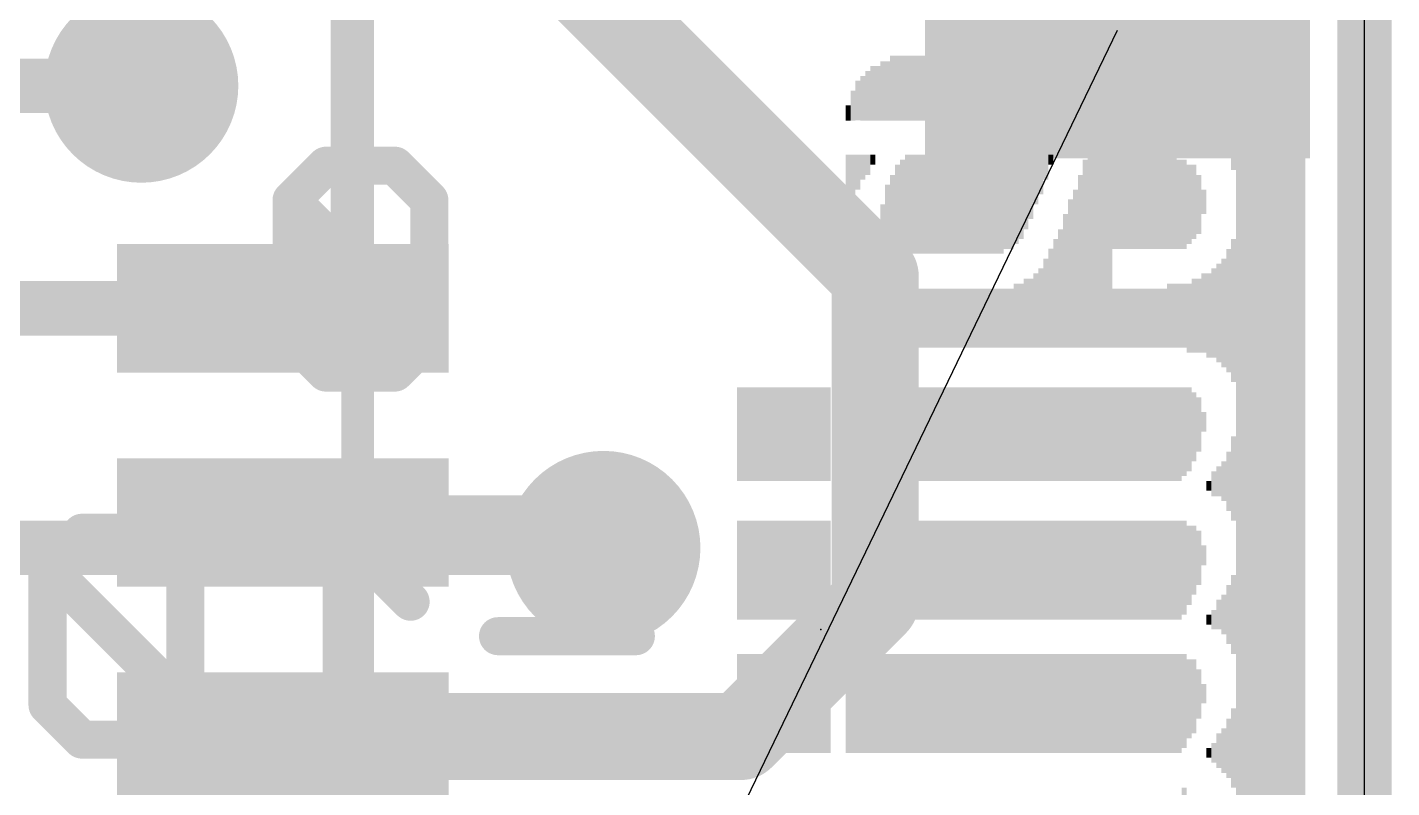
# Model space of a CAD drawing. Extents: x -0.1 to 25.5, y -0.1 to 17.9.
# Drawn here: x 19.15 to 25.53, y 8.15 to 11.7 of the extents above; entities that cross this region are included whole.
import ezdxf

# ---------------------------------------------------------------- set-up
doc = ezdxf.new("R2010")
doc.units = 0
for name, color, linetype in [('1', 12, 'CONTINUOUS'), ('16', 5, 'CONTINUOUS'), ('18', 110, 'CONTINUOUS'), ('19', 53, 'CONTINUOUS'), ('20', 53, 'CONTINUOUS'), ('21', 40, 'CONTINUOUS'), ('22', 6, 'CONTINUOUS'), ('23', 53, 'CONTINUOUS'), ('51', 253, 'CONTINUOUS')]:
    doc.layers.add(name, color=color, linetype=linetype)

# ---------------------------------------------------------------- blocks, each defined once
blk = doc.blocks.new('RECT')
blk.add_solid([(-0.5, -0.5), (0.5, -0.5), (-0.5, 0.5), (0.5, 0.5)])
blk = doc.blocks.new('ROUNDV')
at = {"const_width": 0.5}
blk.add_lwpolyline([(0, -0.25, 1), (0, 0.25, 1), (0, -0.25)], format="xyb", dxfattribs=at)

msp = doc.modelspace()

# ---------------------------------------------------------------- linework, layer by layer
at = {"layer": '1'}
for points, const_width in [([(25.4, 17.78), (25.4, 0)], 0.254), ([(23.114, 10.541), (21.375, 12.28)], 0.4064), ([(18.034, 11.43), (19.685, 11.43)], 0.254), ([(23.114, 9.017), (23.114, 10.541)], 0.4064), ([(20.346, 10.39), (18.635, 10.39)], 0.254), ([(20.346, 9.39), (21.725, 9.39)], 0.254), ([(21.725, 9.39), (21.844, 9.271)], 0.254), ([(22.487, 8.39), (23.114, 9.017)], 0.4064), ([(20.346, 8.39), (22.487, 8.39)], 0.4064)]:
    msp.add_lwpolyline(points, dxfattribs=dict(at, const_width=const_width))
for points, const_width in [([(19.685, 11.3665, 1), (19.685, 11.4935)], 0.127), ([(23.2156, 10.541, 1), (23.0124, 10.541)], 0.2032), ([(23.0422, 10.4692, 1), (23.1858, 10.6128)], 0.2032), ([(20.346, 10.3265, 1), (20.346, 10.4535)], 0.127), ([(20.346, 9.4535, 1), (20.346, 9.3265)], 0.127), ([(21.7699, 9.4349, 1), (21.6801, 9.3451)], 0.127), ([(21.725, 9.3265, 1), (21.725, 9.4535)], 0.127), ([(21.7991, 9.2261, 1), (21.8889, 9.3159)], 0.127), ([(23.1858, 8.9452, 1), (23.0422, 9.0888)], 0.2032), ([(23.0124, 9.017, 1), (23.2156, 9.017)], 0.2032), ([(20.346, 8.4916, 1), (20.346, 8.2884)], 0.2032), ([(22.4152, 8.4618, 1), (22.5588, 8.3182)], 0.2032), ([(22.487, 8.2884, 1), (22.487, 8.4916)], 0.2032)]:
    msp.add_lwpolyline(points, format="xyb", dxfattribs=dict(at, const_width=const_width))
at = {"layer": '16', "const_width": 0.254}
for points in [[(25.4, 17.78), (25.4, 0)], [(16.764, 11.43), (19.685, 11.43)], [(21.844, 9.271), (17.38, 9.271)]]:
    msp.add_lwpolyline(points, dxfattribs=at)
at = {"layer": '16', "const_width": 0.127}
for points in [[(19.685, 11.3665, 1), (19.685, 11.4935)], [(21.844, 9.2075, 1), (21.844, 9.3345)]]:
    msp.add_lwpolyline(points, format="xyb", dxfattribs=at)
at = {"layer": '19'}
msp.add_line((22.098, 7.239), (24.246, 11.69), dxfattribs=at)
at = {"layer": '20'}
msp.add_line((25.4, 2.54), (25.4, 15.24), dxfattribs=at)
at = {"layer": '21', "const_width": 0.1524}
for points in [[(20.646, 10.79), (20.646, 11.99)], [(24.946, 6.79), (24.946, 10.99)]]:
    msp.add_lwpolyline(points, dxfattribs=at)
at = {"layer": '21', "const_width": 0.0762}
for points in [[(24.9841, 10.99, 1), (24.9079, 10.99)], [(20.6079, 10.79, 1), (20.6841, 10.79)]]:
    msp.add_lwpolyline(points, format="xyb", dxfattribs=at)
at = {"layer": '22', "const_width": 0.1778}
for points in [[(20.5478, 11.0562), (20.3868, 10.8952)], [(20.8698, 11.0562), (20.5478, 11.0562)], [(21.0308, 10.8952), (20.8698, 11.0562)], [(20.3868, 10.8952), (20.3868, 10.2512)], [(21.0308, 10.2512), (20.3868, 10.8952)], [(21.0308, 10.2512), (21.0308, 10.8952)], [(20.3868, 10.2512), (20.5478, 10.0902)], [(20.8698, 10.0902), (21.0308, 10.2512)], [(20.5478, 10.0902), (20.8698, 10.0902)], [(19.4076, 9.3417), (19.2466, 9.1807)], [(19.7296, 9.3417), (19.4076, 9.3417)], [(19.8906, 9.1807), (19.7296, 9.3417)], [(20.9431, 9.0197), (20.6211, 9.3417)], [(20.6211, 9.3417), (20.6211, 8.3757)], [(19.2466, 9.1807), (19.2466, 8.5367)], [(19.8906, 8.5367), (19.2466, 9.1807)], [(19.8906, 8.5367), (19.8906, 9.1807)], [(21.9955, 8.8587), (21.3515, 8.8587)], [(19.2466, 8.5367), (19.4076, 8.3757)], [(19.7296, 8.3757), (19.8906, 8.5367)], [(19.4076, 8.3757), (19.7296, 8.3757)], [(20.9431, 8.3757), (20.2991, 8.3757)]]:
    msp.add_lwpolyline(points, dxfattribs=at)
at = {"layer": '22', "const_width": 0.0889}
for points in [[(20.5478, 11.1006, 1), (20.5478, 11.0117)], [(20.5792, 11.0247, 1), (20.5163, 11.0876)], [(20.9012, 11.0876, 1), (20.8383, 11.0247)], [(20.8698, 11.0117, 1), (20.8698, 11.1006)], [(20.4182, 10.9266, 1), (20.3553, 10.8637)], [(20.3553, 10.9266, 1), (20.4182, 10.8637)], [(20.4312, 10.8952, 1), (20.3423, 10.8952)], [(21.0752, 10.8952, 1), (20.9863, 10.8952)], [(20.9993, 10.8637, 1), (21.0622, 10.9266)], [(20.4182, 10.2826, 1), (20.3553, 10.2197)], [(21.0622, 10.2197, 1), (20.9993, 10.2826)], [(20.3423, 10.2512, 1), (20.4312, 10.2512)], [(20.9863, 10.2512, 1), (21.0752, 10.2512)], [(20.9993, 10.2197, 1), (21.0622, 10.2826)], [(20.5478, 10.1346, 1), (20.5478, 10.0457)], [(20.5163, 10.0587, 1), (20.5792, 10.1216)], [(20.8383, 10.1216, 1), (20.9012, 10.0587)], [(20.8698, 10.0457, 1), (20.8698, 10.1346)], [(19.4076, 9.3861, 1), (19.4076, 9.2972)], [(19.439, 9.3102, 1), (19.3762, 9.3731)], [(19.761, 9.3731, 1), (19.6982, 9.3102)], [(19.7296, 9.2972, 1), (19.7296, 9.3861)], [(20.6525, 9.3731, 1), (20.5896, 9.3102)], [(20.6655, 9.3417, 1), (20.5766, 9.3417)], [(19.291, 9.1807, 1), (19.2021, 9.1807)], [(19.278, 9.2121, 1), (19.2152, 9.1492)], [(19.2152, 9.2121, 1), (19.278, 9.1492)], [(19.9351, 9.1807, 1), (19.8462, 9.1807)], [(19.8592, 9.1492, 1), (19.922, 9.2121)], [(20.9116, 8.9882, 1), (20.9745, 9.0511)], [(21.3515, 8.9031, 1), (21.3515, 8.8142)], [(21.9955, 8.8142, 1), (21.9955, 8.9031)], [(19.278, 8.5681, 1), (19.2152, 8.5052)], [(19.922, 8.5052, 1), (19.8592, 8.5681)], [(19.8592, 8.5052, 1), (19.922, 8.5681)], [(19.2021, 8.5367, 1), (19.291, 8.5367)], [(19.8462, 8.5367, 1), (19.9351, 8.5367)], [(19.4076, 8.4201, 1), (19.4076, 8.3312)], [(19.3762, 8.3442, 1), (19.439, 8.4071)], [(19.6982, 8.4071, 1), (19.761, 8.3442)], [(19.7296, 8.3312, 1), (19.7296, 8.4201)], [(20.2991, 8.4201, 1), (20.2991, 8.3312)], [(20.5766, 8.3757, 1), (20.6655, 8.3757)], [(20.9431, 8.3312, 1), (20.9431, 8.4201)]]:
    msp.add_lwpolyline(points, format="xyb", dxfattribs=at)
at = {"layer": '23'}
msp.add_point((22.86, 8.89), dxfattribs=at)
at = {"layer": '51', "const_width": 0.1524}
for points in [[(20.696, 5.89), (20.696, 11.99)], [(24.946, 11.99), (24.946, 5.89)]]:
    msp.add_lwpolyline(points, dxfattribs=at)

# ---------------------------------------------------------------- block references
at = {"layer": '1', "rotation": 180}
for p, xscale, yscale in [((24.246, 11.69), 1.8, 1.2), ((20.346, 10.39), 1.55, 0.6), ((20.346, 9.39), 1.55, 0.6), ((20.346, 8.39), 1.55, 0.6)]:
    msp.add_blockref('RECT', p, dxfattribs=dict(at, xscale=xscale, yscale=yscale))
at = {"layer": '18', "xscale": 0.9064, "yscale": 0.9064}
for p in [(19.685, 11.43), (19.685, 11.43), (21.844, 9.271), (21.844, 9.271)]:
    msp.add_blockref('ROUNDV', p, dxfattribs=at)
at = {"layer": '22', "rotation": 90}
for p, xscale, yscale in [((23.1487, 11.4059), 0.2769, 0.0231), ((23.1718, 11.4059), 0.2769, 0.0231), ((23.1949, 11.4186), 0.3023, 0.0231), ((23.218, 11.4186), 0.3023, 0.0231), ((23.241, 11.4186), 0.3023, 0.0229), ((23.264, 11.4186), 0.3023, 0.0231), ((23.2871, 11.4186), 0.3023, 0.0231), ((23.3102, 11.4186), 0.3023, 0.0231), ((23.3333, 11.4186), 0.3023, 0.0231), ((23.3564, 11.4186), 0.3023, 0.0231), ((23.3796, 11.4186), 0.3023, 0.0231), ((23.4027, 11.4186), 0.3023, 0.0231), ((23.4258, 11.4186), 0.3023, 0.0231), ((23.4489, 11.4186), 0.3023, 0.0231), ((23.472, 11.4186), 0.3023, 0.0231), ((23.495, 11.4186), 0.3023, 0.0229), ((23.518, 11.4186), 0.3023, 0.0231), ((23.5411, 11.4186), 0.3023, 0.0231), ((23.5642, 11.4186), 0.3023, 0.0231), ((23.5873, 11.4186), 0.3023, 0.0231), ((23.6104, 11.4186), 0.3023, 0.0231), ((23.6336, 11.4186), 0.3023, 0.0231), ((23.6567, 11.4186), 0.3023, 0.0231), ((23.6798, 11.4186), 0.3023, 0.0231), ((23.7029, 11.4186), 0.3023, 0.0231), ((23.726, 11.4186), 0.3023, 0.0231), ((23.749, 11.4186), 0.3023, 0.0229), ((23.772, 11.4186), 0.3023, 0.0231), ((23.7951, 11.4186), 0.3023, 0.0231), ((23.8182, 11.4186), 0.3023, 0.0231), ((23.8413, 11.4186), 0.3023, 0.0231), ((23.8644, 11.4186), 0.3023, 0.0231), ((23.8876, 11.4186), 0.3023, 0.0231), ((23.9107, 11.4186), 0.3023, 0.0231), ((23.9338, 11.4186), 0.3023, 0.0231), ((23.9569, 11.4186), 0.3023, 0.0231), ((23.98, 11.4186), 0.3023, 0.0231), ((24.003, 11.4186), 0.3023, 0.0229), ((24.026, 11.4186), 0.3023, 0.0231), ((24.0491, 11.4186), 0.3023, 0.0231), ((24.0722, 11.4186), 0.3023, 0.0231), ((24.0953, 11.4186), 0.3023, 0.0231), ((24.1184, 11.4186), 0.3023, 0.0231), ((24.1416, 11.4186), 0.3023, 0.0231), ((24.1647, 11.4186), 0.3023, 0.0231), ((24.1878, 11.4186), 0.3023, 0.0231), ((24.2109, 11.4186), 0.3023, 0.0231), ((24.234, 11.4186), 0.3023, 0.0231), ((24.257, 11.4186), 0.3023, 0.0229), ((24.28, 11.4186), 0.3023, 0.0231), ((24.3031, 11.4186), 0.3023, 0.0231), ((24.3262, 11.4186), 0.3023, 0.0231), ((24.3493, 11.4186), 0.3023, 0.0231), ((24.3724, 11.4186), 0.3023, 0.0231), ((24.3956, 11.4186), 0.3023, 0.0231), ((24.4187, 11.4186), 0.3023, 0.0231), ((24.4418, 11.4186), 0.3023, 0.0231), ((24.4649, 11.4186), 0.3023, 0.0231), ((24.488, 11.4186), 0.3023, 0.0231), ((24.511, 11.4186), 0.3023, 0.0229), ((24.534, 11.4186), 0.3023, 0.0231), ((24.5571, 11.4071), 0.3251, 0.0231), ((24.5802, 11.4071), 0.3251, 0.0231), ((24.6033, 11.4071), 0.3251, 0.0231), ((24.6264, 11.3957), 0.348, 0.0231), ((24.6496, 11.3957), 0.348, 0.0231), ((24.6727, 11.3843), 0.3708, 0.0231), ((24.6958, 11.3843), 0.3708, 0.0231), ((24.7189, 11.3728), 0.3937, 0.0231), ((24.742, 11.35), 0.4394, 0.0231), ((24.765, 11.3386), 0.4623, 0.0229), ((24.788, 11.303), 0.5334, 0.0231), ((24.8111, 8.81), 5.5194, 0.0231), ((24.8342, 8.81), 5.5194, 0.0231), ((24.8573, 8.81), 5.5194, 0.0231), ((24.8804, 8.81), 5.5194, 0.0231), ((24.9036, 8.81), 5.5194, 0.0231), ((24.9267, 8.7973), 5.494, 0.0231), ((24.9498, 8.7973), 5.494, 0.0231), ((23.0562, 11.3716), 0.2083, 0.0231), ((23.0793, 11.383), 0.2311, 0.0231), ((23.1024, 11.3944), 0.254, 0.0231), ((23.1256, 11.3944), 0.254, 0.0231), ((24.9729, 8.7859), 5.4712, 0.0231), ((24.996, 8.7859), 5.4712, 0.0231), ((25.019, 8.7744), 5.4483, 0.0229), ((25.042, 8.763), 5.4254, 0.0231), ((23.0331, 11.3602), 0.1854, 0.0231), ((25.0651, 8.7516), 5.4026, 0.0231), ((23.01, 11.3373), 0.1397, 0.0231), ((25.0882, 8.7287), 5.3569, 0.0231), ((22.987, 11.303), 0.0711, 0.0229), ((25.1113, 8.6944), 5.2883, 0.0231), ((22.987, 10.9919), 0.2311, 0.0229), ((23.01, 11.0033), 0.2083, 0.0231), ((23.0331, 11.0261), 0.1626, 0.0231), ((23.0562, 11.049), 0.1168, 0.0231), ((23.0793, 11.0604), 0.094, 0.0231), ((23.1024, 11.0846), 0.0457, 0.0231), ((23.264, 10.8763), 0.4623, 0.0231), ((23.2871, 10.8763), 0.4623, 0.0231), ((23.3102, 10.8763), 0.4623, 0.0231), ((23.3333, 10.8763), 0.4623, 0.0231), ((23.3564, 10.8763), 0.4623, 0.0231), ((23.3796, 10.8763), 0.4623, 0.0231), ((23.4027, 10.8763), 0.4623, 0.0231), ((23.4258, 10.8763), 0.4623, 0.0231), ((23.4489, 10.8763), 0.4623, 0.0231), ((23.472, 10.8763), 0.4623, 0.0231), ((23.495, 10.8763), 0.4623, 0.0229), ((23.518, 10.8763), 0.4623, 0.0231), ((23.5411, 10.8763), 0.4623, 0.0231), ((23.5642, 10.8763), 0.4623, 0.0231), ((23.5873, 10.8763), 0.4623, 0.0231), ((23.6104, 10.8763), 0.4623, 0.0231), ((23.6336, 10.8763), 0.4623, 0.0231), ((23.6567, 10.8763), 0.4623, 0.0231), ((23.6798, 10.8763), 0.4623, 0.0231), ((23.7029, 10.8763), 0.4623, 0.0231), ((23.726, 10.8877), 0.4394, 0.0231), ((23.749, 10.8877), 0.4394, 0.0229), ((23.772, 10.8991), 0.4166, 0.0231), ((23.7951, 10.9106), 0.3937, 0.0231), ((23.8182, 10.9334), 0.348, 0.0231), ((23.8413, 10.9576), 0.2997, 0.0231), ((23.8644, 10.9919), 0.2311, 0.0231), ((23.8876, 11.0147), 0.1854, 0.0231), ((23.9107, 11.049), 0.1168, 0.0231), ((23.9338, 11.0846), 0.0457, 0.0231), ((24.1184, 10.6566), 0.9017, 0.0231), ((24.1416, 10.6566), 0.9017, 0.0231), ((24.1647, 10.6566), 0.9017, 0.0231), ((24.1878, 10.6566), 0.9017, 0.0231), ((24.2109, 10.6566), 0.9017, 0.0231), ((24.234, 10.8877), 0.4394, 0.0231), ((24.257, 10.8877), 0.4394, 0.0229), ((24.28, 10.8877), 0.4394, 0.0231), ((24.3031, 10.8877), 0.4394, 0.0231), ((24.3262, 10.8877), 0.4394, 0.0231), ((24.3493, 10.8877), 0.4394, 0.0231), ((24.3724, 10.8877), 0.4394, 0.0231), ((24.3956, 10.8877), 0.4394, 0.0231), ((24.4187, 10.8877), 0.4394, 0.0231), ((24.4418, 10.8877), 0.4394, 0.0231), ((24.4649, 10.8877), 0.4394, 0.0231), ((24.488, 10.8877), 0.4394, 0.0231), ((24.511, 10.8877), 0.4394, 0.0229), ((23.218, 10.8649), 0.3937, 0.0231), ((23.241, 10.8649), 0.4394, 0.0229), ((24.0953, 10.6451), 0.8788, 0.0231), ((24.534, 10.8763), 0.4166, 0.0231), ((24.5571, 10.8763), 0.4166, 0.0231), ((24.5802, 10.8763), 0.3708, 0.0231), ((24.6033, 10.8877), 0.348, 0.0231), ((23.1718, 10.8293), 0.2769, 0.0231), ((23.1949, 10.8407), 0.3454, 0.0231), ((24.0722, 10.6096), 0.8077, 0.0231), ((24.6264, 10.875), 0.2769, 0.0231), ((24.0491, 10.5753), 0.7391, 0.0231), ((24.6496, 10.8877), 0.1143, 0.0231), ((23.1487, 10.8179), 0.1168, 0.0231), ((24.026, 10.5524), 0.6934, 0.0231), ((24.003, 10.5181), 0.6248, 0.0229), ((23.9569, 10.4597), 0.508, 0.0231), ((23.98, 10.4826), 0.5537, 0.0231), ((24.788, 10.3797), 0.668, 0.0231), ((23.9338, 10.4369), 0.4623, 0.0231), ((24.765, 10.3797), 0.5766, 0.0229), ((22.987, 10.4254), 0.4394, 0.0229), ((23.01, 10.414), 0.4166, 0.0231), ((23.9107, 10.414), 0.4166, 0.0231), ((24.7189, 10.3683), 0.4623, 0.0231), ((24.742, 10.3683), 0.508, 0.0231), ((23.0331, 10.3911), 0.3708, 0.0231), ((23.0562, 10.3797), 0.348, 0.0231), ((23.0793, 10.367), 0.3226, 0.0231), ((23.8182, 10.367), 0.3226, 0.0231), ((23.8413, 10.367), 0.3226, 0.0231), ((23.8644, 10.3797), 0.348, 0.0231), ((23.8876, 10.3911), 0.3708, 0.0231), ((24.6033, 10.3556), 0.3454, 0.0231), ((24.6264, 10.3556), 0.3454, 0.0231), ((24.6496, 10.3683), 0.3708, 0.0231), ((24.6727, 10.3568), 0.3937, 0.0231), ((24.6958, 10.3683), 0.4166, 0.0231), ((23.1024, 10.3556), 0.2997, 0.0231), ((23.1256, 10.3556), 0.2997, 0.0231), ((23.1487, 10.3442), 0.2769, 0.0231), ((23.1718, 10.3442), 0.2769, 0.0231), ((23.1949, 10.3442), 0.2769, 0.0231), ((23.218, 10.3442), 0.2769, 0.0231), ((23.241, 10.3442), 0.2769, 0.0229), ((23.264, 10.3442), 0.2769, 0.0231), ((23.2871, 10.3442), 0.2769, 0.0231), ((23.3102, 10.3442), 0.2769, 0.0231), ((23.3333, 10.3442), 0.2769, 0.0231), ((23.3564, 10.3442), 0.2769, 0.0231), ((23.3796, 10.3442), 0.2769, 0.0231), ((23.4027, 10.3442), 0.2769, 0.0231), ((23.4258, 10.3442), 0.2769, 0.0231), ((23.4489, 10.3442), 0.2769, 0.0231), ((23.472, 10.3442), 0.2769, 0.0231), ((23.495, 10.3442), 0.2769, 0.0229), ((23.518, 10.3442), 0.2769, 0.0231), ((23.5411, 10.3442), 0.2769, 0.0231), ((23.5642, 10.3442), 0.2769, 0.0231), ((23.5873, 10.3442), 0.2769, 0.0231), ((23.6104, 10.3442), 0.2769, 0.0231), ((23.6336, 10.3442), 0.2769, 0.0231), ((23.6567, 10.3442), 0.2769, 0.0231), ((23.6798, 10.3442), 0.2769, 0.0231), ((23.7029, 10.3442), 0.2769, 0.0231), ((23.726, 10.3442), 0.2769, 0.0231), ((23.749, 10.3442), 0.2769, 0.0229), ((23.772, 10.3556), 0.2997, 0.0231), ((23.7951, 10.3556), 0.2997, 0.0231), ((24.234, 10.3442), 0.2769, 0.0231), ((24.257, 10.3442), 0.2769, 0.0229), ((24.28, 10.3442), 0.2769, 0.0231), ((24.3031, 10.3442), 0.2769, 0.0231), ((24.3262, 10.3442), 0.2769, 0.0231), ((24.3493, 10.3442), 0.2769, 0.0231), ((24.3724, 10.3442), 0.2769, 0.0231), ((24.3956, 10.3442), 0.2769, 0.0231), ((24.4187, 10.3442), 0.2769, 0.0231), ((24.4418, 10.3442), 0.2769, 0.0231), ((24.4649, 10.3442), 0.2769, 0.0231), ((24.488, 10.3556), 0.2997, 0.0231), ((24.511, 10.3556), 0.2997, 0.0229), ((24.534, 10.3556), 0.2997, 0.0231), ((24.5571, 10.3556), 0.2997, 0.0231), ((24.5802, 10.3442), 0.3226, 0.0231), ((22.479, 9.8019), 0.4369, 0.0229), ((22.502, 9.8019), 0.4369, 0.0231), ((22.5251, 9.8019), 0.4369, 0.0231), ((22.5482, 9.8019), 0.4369, 0.0231), ((22.5713, 9.8019), 0.4369, 0.0231), ((22.5944, 9.8019), 0.4369, 0.0231), ((22.6176, 9.8019), 0.4369, 0.0231), ((22.6407, 9.8019), 0.4369, 0.0231), ((22.6638, 9.8019), 0.4369, 0.0231), ((22.6869, 9.8019), 0.4369, 0.0231), ((22.71, 9.8019), 0.4369, 0.0231), ((22.733, 9.8019), 0.4369, 0.0229), ((22.756, 9.8019), 0.4369, 0.0231), ((22.7791, 9.8019), 0.4369, 0.0231), ((22.8022, 9.8019), 0.4369, 0.0231), ((22.8253, 9.8019), 0.4369, 0.0231), ((22.8484, 9.8019), 0.4369, 0.0231), ((22.8716, 9.8019), 0.4369, 0.0231), ((22.8947, 9.8019), 0.4369, 0.0231), ((22.987, 9.8019), 0.4369, 0.0229), ((23.01, 9.8019), 0.4369, 0.0231), ((23.0331, 9.8019), 0.4369, 0.0231), ((23.0562, 9.8019), 0.4369, 0.0231), ((23.0793, 9.8019), 0.4369, 0.0231), ((23.1024, 9.8019), 0.4369, 0.0231), ((23.1256, 9.8019), 0.4369, 0.0231), ((23.1487, 9.8019), 0.4369, 0.0231), ((23.1718, 9.8019), 0.4369, 0.0231), ((23.1949, 9.8019), 0.4369, 0.0231), ((23.218, 9.8019), 0.4369, 0.0231), ((23.241, 9.8019), 0.4369, 0.0229), ((23.264, 9.8019), 0.4369, 0.0231), ((23.2871, 9.8019), 0.4369, 0.0231), ((23.3102, 9.8019), 0.4369, 0.0231), ((23.3333, 9.8019), 0.4369, 0.0231), ((23.3564, 9.8019), 0.4369, 0.0231), ((23.3796, 9.8019), 0.4369, 0.0231), ((23.4027, 9.8019), 0.4369, 0.0231), ((23.4258, 9.8019), 0.4369, 0.0231), ((23.4489, 9.8019), 0.4369, 0.0231), ((23.472, 9.8019), 0.4369, 0.0231), ((23.495, 9.8019), 0.4369, 0.0229), ((23.518, 9.8019), 0.4369, 0.0231), ((23.5411, 9.8019), 0.4369, 0.0231), ((23.5642, 9.8019), 0.4369, 0.0231), ((23.5873, 9.8019), 0.4369, 0.0231), ((23.6104, 9.8019), 0.4369, 0.0231), ((23.6336, 9.8019), 0.4369, 0.0231), ((23.6567, 9.8019), 0.4369, 0.0231), ((23.6798, 9.8019), 0.4369, 0.0231), ((23.7029, 9.8019), 0.4369, 0.0231), ((23.726, 9.8019), 0.4369, 0.0231), ((23.749, 9.8019), 0.4369, 0.0229), ((23.772, 9.8019), 0.4369, 0.0231), ((23.7951, 9.8019), 0.4369, 0.0231), ((23.8182, 9.8019), 0.4369, 0.0231), ((23.8413, 9.8019), 0.4369, 0.0231), ((23.8644, 9.8019), 0.4369, 0.0231), ((23.8876, 9.8019), 0.4369, 0.0231), ((23.9107, 9.8019), 0.4369, 0.0231), ((23.9338, 9.8019), 0.4369, 0.0231), ((23.9569, 9.8019), 0.4369, 0.0231), ((23.98, 9.8019), 0.4369, 0.0231), ((24.003, 9.8019), 0.4369, 0.0229), ((24.026, 9.8019), 0.4369, 0.0231), ((24.0491, 9.8019), 0.4369, 0.0231), ((24.0722, 9.8019), 0.4369, 0.0231), ((24.0953, 9.8019), 0.4369, 0.0231), ((24.1184, 9.8019), 0.4369, 0.0231), ((24.1416, 9.8019), 0.4369, 0.0231), ((24.1647, 9.8019), 0.4369, 0.0231), ((24.1878, 9.8019), 0.4369, 0.0231), ((24.2109, 9.8019), 0.4369, 0.0231), ((24.234, 9.8019), 0.4369, 0.0231), ((24.257, 9.8019), 0.4369, 0.0229), ((24.28, 9.8019), 0.4369, 0.0231), ((24.3031, 9.8019), 0.4369, 0.0231), ((24.3262, 9.8019), 0.4369, 0.0231), ((24.3493, 9.8019), 0.4369, 0.0231), ((24.3724, 9.8019), 0.4369, 0.0231), ((24.3956, 9.8019), 0.4369, 0.0231), ((24.4187, 9.8019), 0.4369, 0.0231), ((24.4418, 9.8019), 0.4369, 0.0231), ((24.4649, 9.8019), 0.4369, 0.0231), ((24.488, 9.8019), 0.4369, 0.0231), ((24.511, 9.8019), 0.4369, 0.0229), ((24.534, 9.8019), 0.4369, 0.0231), ((24.5571, 9.8133), 0.414, 0.0231), ((24.5802, 9.8247), 0.3912, 0.0231), ((24.6033, 9.8361), 0.3226, 0.0231), ((24.6264, 9.8476), 0.254, 0.0231), ((24.6496, 9.8603), 0.0914, 0.0231), ((24.788, 9.5949), 0.3937, 0.0231), ((24.765, 9.5822), 0.2769, 0.0229), ((24.6958, 9.5707), 0.1168, 0.0231), ((24.7189, 9.5822), 0.1397, 0.0231), ((24.742, 9.5822), 0.1854, 0.0231), ((24.6727, 9.5606), 0.0457, 0.0231), ((22.479, 9.1669), 0.4623, 0.0229), ((22.502, 9.1669), 0.4623, 0.0231), ((22.5251, 9.1669), 0.4623, 0.0231), ((22.5482, 9.1669), 0.4623, 0.0231), ((22.5713, 9.1669), 0.4623, 0.0231), ((22.5944, 9.1669), 0.4623, 0.0231), ((22.6176, 9.1669), 0.4623, 0.0231), ((22.6407, 9.1669), 0.4623, 0.0231), ((22.6638, 9.1669), 0.4623, 0.0231), ((22.6869, 9.1669), 0.4623, 0.0231), ((22.71, 9.1669), 0.4623, 0.0231), ((22.733, 9.1669), 0.4623, 0.0229), ((22.756, 9.1669), 0.4623, 0.0231), ((22.7791, 9.1669), 0.4623, 0.0231), ((22.8022, 9.1669), 0.4623, 0.0231), ((22.8253, 9.1669), 0.4623, 0.0231), ((22.8484, 9.1669), 0.4623, 0.0231), ((22.8716, 9.1669), 0.4623, 0.0231), ((22.8947, 9.1669), 0.4623, 0.0231), ((22.987, 9.1669), 0.4623, 0.0229), ((23.01, 9.1669), 0.4623, 0.0231), ((23.0331, 9.1669), 0.4623, 0.0231), ((23.0562, 9.1669), 0.4623, 0.0231), ((23.0793, 9.1669), 0.4623, 0.0231), ((23.1024, 9.1669), 0.4623, 0.0231), ((23.1256, 9.1669), 0.4623, 0.0231), ((23.1487, 9.1669), 0.4623, 0.0231), ((23.1718, 9.1669), 0.4623, 0.0231), ((23.1949, 9.1669), 0.4623, 0.0231), ((23.218, 9.1669), 0.4623, 0.0231), ((23.241, 9.1669), 0.4623, 0.0229), ((23.264, 9.1669), 0.4623, 0.0231), ((23.2871, 9.1669), 0.4623, 0.0231), ((23.3102, 9.1669), 0.4623, 0.0231), ((23.3333, 9.1669), 0.4623, 0.0231), ((23.3564, 9.1669), 0.4623, 0.0231), ((23.3796, 9.1669), 0.4623, 0.0231), ((23.4027, 9.1669), 0.4623, 0.0231), ((23.4258, 9.1669), 0.4623, 0.0231), ((23.4489, 9.1669), 0.4623, 0.0231), ((23.472, 9.1669), 0.4623, 0.0231), ((23.495, 9.1669), 0.4623, 0.0229), ((23.518, 9.1669), 0.4623, 0.0231), ((23.5411, 9.1669), 0.4623, 0.0231), ((23.5642, 9.1669), 0.4623, 0.0231), ((23.5873, 9.1669), 0.4623, 0.0231), ((23.6104, 9.1669), 0.4623, 0.0231), ((23.6336, 9.1669), 0.4623, 0.0231), ((23.6567, 9.1669), 0.4623, 0.0231), ((23.6798, 9.1669), 0.4623, 0.0231), ((23.7029, 9.1669), 0.4623, 0.0231), ((23.726, 9.1669), 0.4623, 0.0231), ((23.749, 9.1669), 0.4623, 0.0229), ((23.772, 9.1669), 0.4623, 0.0231), ((23.7951, 9.1669), 0.4623, 0.0231), ((23.8182, 9.1669), 0.4623, 0.0231), ((23.8413, 9.1669), 0.4623, 0.0231), ((23.8644, 9.1669), 0.4623, 0.0231), ((23.8876, 9.1669), 0.4623, 0.0231), ((23.9107, 9.1669), 0.4623, 0.0231), ((23.9338, 9.1669), 0.4623, 0.0231), ((23.9569, 9.1669), 0.4623, 0.0231), ((23.98, 9.1669), 0.4623, 0.0231), ((24.003, 9.1669), 0.4623, 0.0229), ((24.026, 9.1669), 0.4623, 0.0231), ((24.0491, 9.1669), 0.4623, 0.0231), ((24.0722, 9.1669), 0.4623, 0.0231), ((24.0953, 9.1669), 0.4623, 0.0231), ((24.1184, 9.1669), 0.4623, 0.0231), ((24.1416, 9.1669), 0.4623, 0.0231), ((24.1647, 9.1669), 0.4623, 0.0231), ((24.1878, 9.1669), 0.4623, 0.0231), ((24.2109, 9.1669), 0.4623, 0.0231), ((24.234, 9.1669), 0.4623, 0.0231), ((24.257, 9.1669), 0.4623, 0.0229), ((24.28, 9.1669), 0.4623, 0.0231), ((24.3031, 9.1669), 0.4623, 0.0231), ((24.3262, 9.1669), 0.4623, 0.0231), ((24.3493, 9.1669), 0.4623, 0.0231), ((24.3724, 9.1669), 0.4623, 0.0231), ((24.3956, 9.1669), 0.4623, 0.0231), ((24.4187, 9.1669), 0.4623, 0.0231), ((24.4418, 9.1669), 0.4623, 0.0231), ((24.4649, 9.1669), 0.4623, 0.0231), ((24.488, 9.1669), 0.4623, 0.0231), ((24.511, 9.1669), 0.4623, 0.0229), ((24.534, 9.1669), 0.4623, 0.0231), ((24.5571, 9.1783), 0.4394, 0.0231), ((24.5802, 9.1897), 0.3708, 0.0231), ((24.6033, 9.2139), 0.3226, 0.0231), ((24.6264, 9.2253), 0.254, 0.0231), ((24.6496, 9.2367), 0.094, 0.0231), ((24.788, 8.9599), 0.3683, 0.0231), ((24.742, 8.9599), 0.1854, 0.0231), ((24.765, 8.9599), 0.2769, 0.0229), ((24.7189, 8.9599), 0.1397, 0.0231), ((24.6727, 8.9357), 0.0457, 0.0231), ((24.6958, 8.9357), 0.0914, 0.0231), ((22.479, 8.5446), 0.4623, 0.0229), ((22.502, 8.5446), 0.4623, 0.0231), ((22.5251, 8.5446), 0.4623, 0.0231), ((22.5482, 8.5446), 0.4623, 0.0231), ((22.5713, 8.5446), 0.4623, 0.0231), ((22.5944, 8.5446), 0.4623, 0.0231), ((22.6176, 8.5446), 0.4623, 0.0231), ((22.6407, 8.5446), 0.4623, 0.0231), ((22.6638, 8.5446), 0.4623, 0.0231), ((22.6869, 8.5446), 0.4623, 0.0231), ((22.71, 8.5446), 0.4623, 0.0231), ((22.733, 8.5446), 0.4623, 0.0229), ((22.756, 8.5446), 0.4623, 0.0231), ((22.7791, 8.5446), 0.4623, 0.0231), ((22.8022, 8.5446), 0.4623, 0.0231), ((22.8253, 8.5446), 0.4623, 0.0231), ((22.8484, 8.5446), 0.4623, 0.0231), ((22.8716, 8.5446), 0.4623, 0.0231), ((22.8947, 8.5446), 0.4623, 0.0231), ((22.987, 8.5446), 0.4623, 0.0229), ((23.01, 8.5446), 0.4623, 0.0231), ((23.0331, 8.5446), 0.4623, 0.0231), ((23.0562, 8.5446), 0.4623, 0.0231), ((23.0793, 8.5446), 0.4623, 0.0231), ((23.1024, 8.5446), 0.4623, 0.0231), ((23.1256, 8.5446), 0.4623, 0.0231), ((23.1487, 8.5446), 0.4623, 0.0231), ((23.1718, 8.5446), 0.4623, 0.0231), ((23.1949, 8.5446), 0.4623, 0.0231), ((23.218, 8.5446), 0.4623, 0.0231), ((23.241, 8.5446), 0.4623, 0.0229), ((23.264, 8.5446), 0.4623, 0.0231), ((23.2871, 8.5446), 0.4623, 0.0231), ((23.3102, 8.5446), 0.4623, 0.0231), ((23.3333, 8.5446), 0.4623, 0.0231), ((23.3564, 8.5446), 0.4623, 0.0231), ((23.3796, 8.5446), 0.4623, 0.0231), ((23.4027, 8.5446), 0.4623, 0.0231), ((23.4258, 8.5446), 0.4623, 0.0231), ((23.4489, 8.5446), 0.4623, 0.0231), ((23.472, 8.5446), 0.4623, 0.0231), ((23.495, 8.5446), 0.4623, 0.0229), ((23.518, 8.5446), 0.4623, 0.0231), ((23.5411, 8.5446), 0.4623, 0.0231), ((23.5642, 8.5446), 0.4623, 0.0231), ((23.5873, 8.5446), 0.4623, 0.0231), ((23.6104, 8.5446), 0.4623, 0.0231), ((23.6336, 8.5446), 0.4623, 0.0231), ((23.6567, 8.5446), 0.4623, 0.0231), ((23.6798, 8.5446), 0.4623, 0.0231), ((23.7029, 8.5446), 0.4623, 0.0231), ((23.726, 8.5446), 0.4623, 0.0231), ((23.749, 8.5446), 0.4623, 0.0229), ((23.772, 8.5446), 0.4623, 0.0231), ((23.7951, 8.5446), 0.4623, 0.0231), ((23.8182, 8.5446), 0.4623, 0.0231), ((23.8413, 8.5446), 0.4623, 0.0231), ((23.8644, 8.5446), 0.4623, 0.0231), ((23.8876, 8.5446), 0.4623, 0.0231), ((23.9107, 8.5446), 0.4623, 0.0231), ((23.9338, 8.5446), 0.4623, 0.0231), ((23.9569, 8.5446), 0.4623, 0.0231), ((23.98, 8.5446), 0.4623, 0.0231), ((24.003, 8.5446), 0.4623, 0.0229), ((24.026, 8.5446), 0.4623, 0.0231), ((24.0491, 8.5446), 0.4623, 0.0231), ((24.0722, 8.5446), 0.4623, 0.0231), ((24.0953, 8.5446), 0.4623, 0.0231), ((24.1184, 8.5446), 0.4623, 0.0231), ((24.1416, 8.5446), 0.4623, 0.0231), ((24.1647, 8.5446), 0.4623, 0.0231), ((24.1878, 8.5446), 0.4623, 0.0231), ((24.2109, 8.5446), 0.4623, 0.0231), ((24.234, 8.5446), 0.4623, 0.0231), ((24.257, 8.5446), 0.4623, 0.0229), ((24.28, 8.5446), 0.4623, 0.0231), ((24.3031, 8.5446), 0.4623, 0.0231), ((24.3262, 8.5446), 0.4623, 0.0231), ((24.3493, 8.5446), 0.4623, 0.0231), ((24.3724, 8.5446), 0.4623, 0.0231), ((24.3956, 8.5446), 0.4623, 0.0231), ((24.4187, 8.5446), 0.4623, 0.0231), ((24.4418, 8.5446), 0.4623, 0.0231), ((24.4649, 8.5446), 0.4623, 0.0231), ((24.488, 8.5446), 0.4623, 0.0231), ((24.511, 8.5446), 0.4623, 0.0229), ((24.534, 8.5446), 0.4623, 0.0231), ((24.5571, 8.556), 0.4394, 0.0231), ((24.5802, 8.5662), 0.3683, 0.0231), ((24.6033, 8.5776), 0.3454, 0.0231), ((24.6264, 8.589), 0.2311, 0.0231), ((24.6496, 8.5903), 0.0914, 0.0231), ((24.788, 8.3363), 0.3708, 0.0231), ((24.742, 8.3236), 0.2083, 0.0231), ((24.765, 8.335), 0.2769, 0.0229), ((24.6958, 8.3134), 0.0914, 0.0231), ((24.7189, 8.3236), 0.1626, 0.0231), ((24.6727, 8.3134), 0.0457, 0.0231), ((24.5571, 7.9312), 0.4394, 0.0231)]:
    msp.add_blockref('RECT', p, dxfattribs=dict(at, xscale=xscale, yscale=yscale))

doc.saveas('drawing.dxf')
